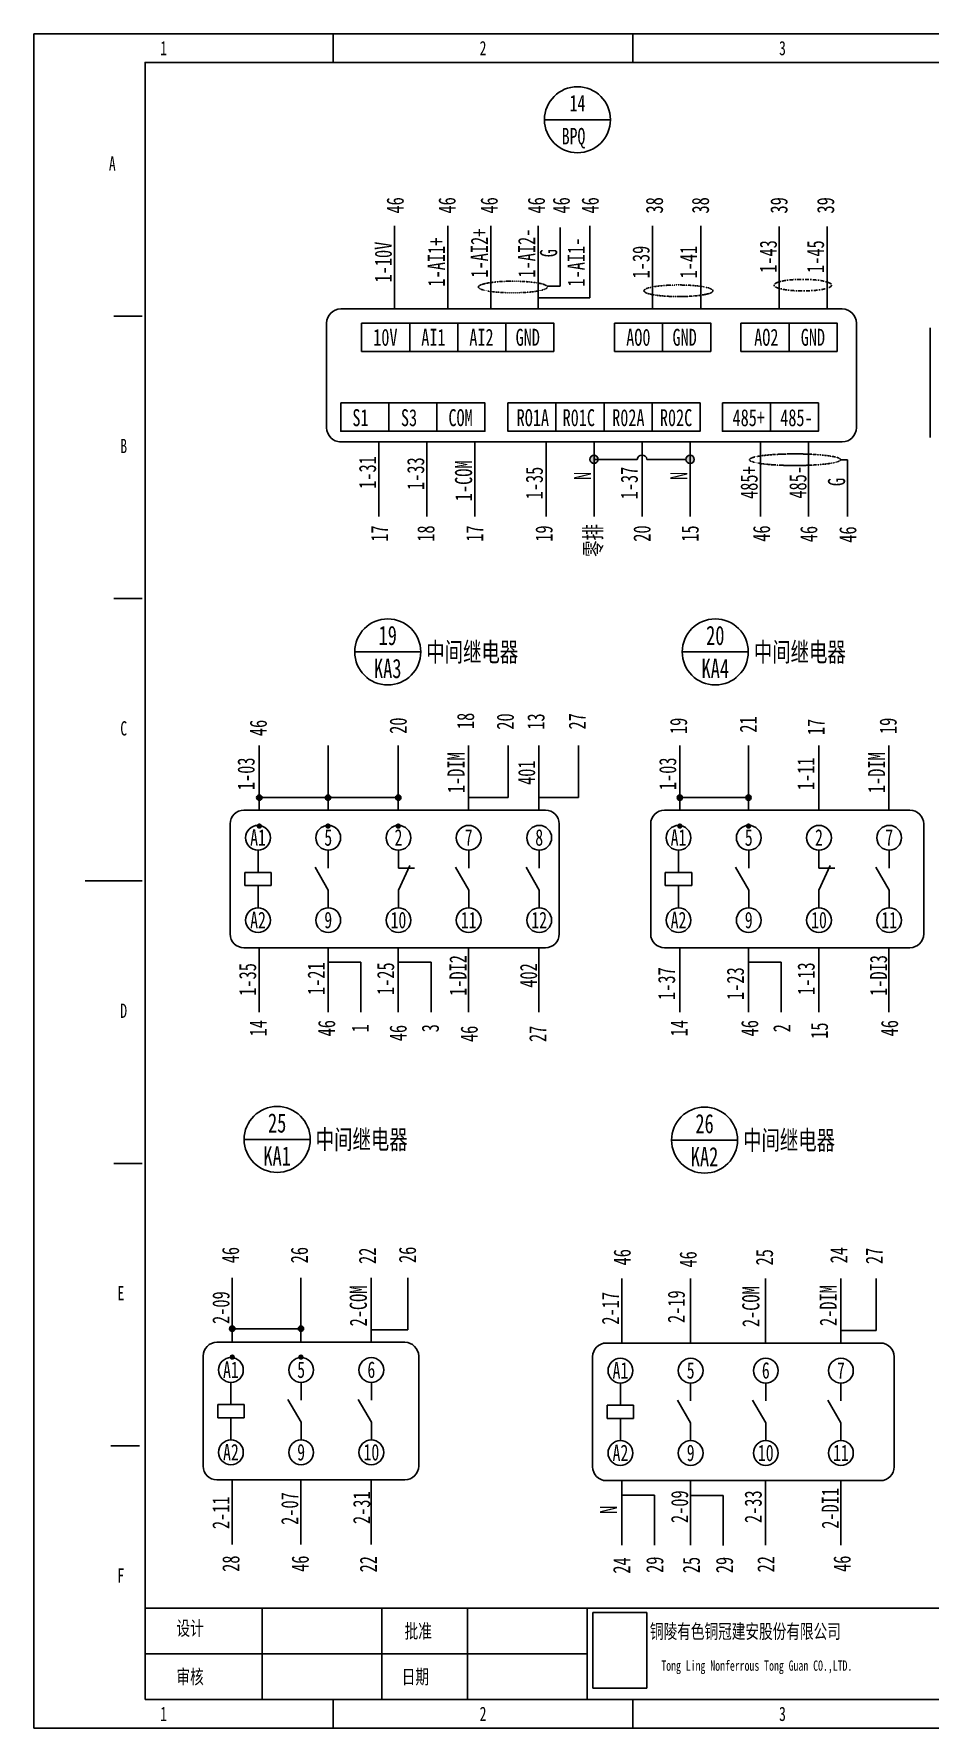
# Model space of a CAD drawing. Header units: millimetres. Extents: x 401220 to 2750366, y -101310 to 943175.
# Drawn here: x 1178257 to 1201419, y 390497 to 434274 of the extents above; entities that cross this region are included whole.
import ezdxf
from ezdxf.enums import TextEntityAlignment as Align

# ---------------------------------------------------------------- set-up
doc = ezdxf.new("R2010")
doc.units = ezdxf.units.MM
doc.linetypes.add('DASHDOT', pattern=[1, 0.5, -0.25, 0, -0.25])
doc.styles.add('IDQSTYLE', font='NSimSun.ttf', dxfattribs={"width": 0.7})
picture_1 = doc.add_image_def('image1.png', size_in_pixel=(137, 191))

msp = doc.modelspace()

# ---------------------------------------------------------------- hatches: boundary and pattern name
h = msp.add_hatch(color=256)
h.dxf.hatch_style = 1
h.paths.add_polyline_path([(1192733.4, 423387.6, 0.4142136), (1192625.4, 423279.6, 0.4142136), (1192733.4, 423171.6)])
h.paths.add_polyline_path([(1192841.4, 423279.6), (1192733.4, 423279.6), (1192733.4, 423171.6, 0.4142136)])
h.paths.add_polyline_path([(1192733.4, 423387.6), (1192733.4, 423279.6), (1192841.4, 423279.6, 0.4142136)])
h.paths.add_polyline_path([(1195215.9, 423387.6, 0.4142136), (1195107.9, 423279.6, 0.4142136), (1195215.9, 423171.6)])
h.paths.add_polyline_path([(1195215.9, 423387.6), (1195215.9, 423171.6, 0.4142136), (1195323.9, 423279.6, 0.4142136)])
h = msp.add_hatch(color=256)
h.dxf.hatch_style = 1
h.paths.add_polyline_path([(1184083.4, 414609.1, 0.4142136), (1184014, 414539.8), (1184083.4, 414539.8)])
h.paths.add_polyline_path([(1184083.4, 414539.8), (1184014, 414539.8, 0.4142136), (1184083.4, 414470.4)])
h.paths.add_polyline_path([(1184152.8, 414539.8, 0.4142136), (1184083.4, 414609.1), (1184083.4, 414470.4, 0.4142136)])
h = msp.add_hatch(color=256)
h.dxf.hatch_style = 1
h.paths.add_polyline_path([(1185858.7, 414609.1, 0.4142136), (1185789.3, 414539.8), (1185858.7, 414539.8)])
h.paths.add_polyline_path([(1185858.7, 414539.8), (1185789.3, 414539.8, 0.4142136), (1185858.7, 414470.4)])
h.paths.add_polyline_path([(1185928.1, 414539.8, 0.4142136), (1185858.7, 414609.1), (1185858.7, 414470.4, 0.4142136)])
h = msp.add_hatch(color=256)
h.dxf.hatch_style = 1
h.paths.add_polyline_path([(1187673.5, 414609.1, 0.4142136), (1187604.1, 414539.8), (1187673.5, 414539.8)])
h.paths.add_polyline_path([(1187673.5, 414539.8), (1187604.1, 414539.8, 0.4142136), (1187673.5, 414470.4)])
h.paths.add_polyline_path([(1187742.8, 414539.8, 0.4142136), (1187673.5, 414609.1), (1187673.5, 414470.4, 0.4142136)])
h = msp.add_hatch(color=256)
h.dxf.hatch_style = 1
h.paths.add_polyline_path([(1194950.7, 414609.1, 0.4142136), (1194881.3, 414539.8), (1194950.7, 414539.8)])
h.paths.add_polyline_path([(1194950.7, 414539.8), (1194881.3, 414539.8, 0.4142136), (1194950.7, 414470.4)])
h.paths.add_polyline_path([(1195020, 414539.8, 0.4142136), (1194950.7, 414609.1), (1194950.7, 414470.4, 0.4142136)])
h = msp.add_hatch(color=256)
h.dxf.hatch_style = 1
h.paths.add_polyline_path([(1196726, 414609.1, 0.4142136), (1196656.6, 414539.8), (1196726, 414539.8)])
h.paths.add_polyline_path([(1196726, 414539.8), (1196656.6, 414539.8, 0.4142136), (1196726, 414470.4)])
h.paths.add_polyline_path([(1196795.4, 414539.8, 0.4142136), (1196726, 414609.1), (1196726, 414470.4, 0.4142136)])
h = msp.add_hatch(color=256)
h.dxf.hatch_style = 1
h.paths.add_polyline_path([(1184083.4, 413874.1, 0.4142136), (1184014, 413804.7), (1184083.4, 413804.7)])
h.paths.add_polyline_path([(1184083.4, 413804.7), (1184014, 413804.7, 0.4142136), (1184083.4, 413735.3)])
h.paths.add_polyline_path([(1184152.8, 413804.7, 0.4142136), (1184083.4, 413874.1), (1184083.4, 413735.3, 0.4142136)])
h = msp.add_hatch(color=256)
h.dxf.hatch_style = 1
h.paths.add_polyline_path([(1185858.7, 413874.1, 0.4142136), (1185789.3, 413804.7), (1185858.7, 413804.7)])
h.paths.add_polyline_path([(1185858.7, 413804.7), (1185789.3, 413804.7, 0.4142136), (1185858.7, 413735.3)])
h.paths.add_polyline_path([(1185928.1, 413804.7, 0.4142136), (1185858.7, 413874.1), (1185858.7, 413735.3, 0.4142136)])
h = msp.add_hatch(color=256)
h.dxf.hatch_style = 1
h.paths.add_polyline_path([(1187673.5, 413874.1, 0.4142136), (1187604.1, 413804.7), (1187673.5, 413804.7)])
h.paths.add_polyline_path([(1187673.5, 413804.7), (1187604.1, 413804.7, 0.4142136), (1187673.5, 413735.3)])
h.paths.add_polyline_path([(1187742.8, 413804.7, 0.4142136), (1187673.5, 413874.1), (1187673.5, 413735.3, 0.4142136)])
h = msp.add_hatch(color=256)
h.dxf.hatch_style = 1
h.paths.add_polyline_path([(1194950.7, 413874.1, 0.4142136), (1194881.3, 413804.7), (1194950.7, 413804.7)])
h.paths.add_polyline_path([(1194950.7, 413804.7), (1194881.3, 413804.7, 0.4142136), (1194950.7, 413735.3)])
h.paths.add_polyline_path([(1195020, 413804.7, 0.4142136), (1194950.7, 413874.1), (1194950.7, 413735.3, 0.4142136)])
h = msp.add_hatch(color=256)
h.dxf.hatch_style = 1
h.paths.add_polyline_path([(1196726, 413874.1, 0.4142136), (1196656.6, 413804.7), (1196726, 413804.7)])
h.paths.add_polyline_path([(1196726, 413804.7), (1196656.6, 413804.7, 0.4142136), (1196726, 413735.3)])
h.paths.add_polyline_path([(1196795.4, 413804.7, 0.4142136), (1196726, 413874.1), (1196726, 413735.3, 0.4142136)])
h = msp.add_hatch(color=256)
h.dxf.hatch_style = 1
h.paths.add_polyline_path([(1183382.9, 400887.6, 0.4142136), (1183313.5, 400818.2), (1183382.9, 400818.2)])
h.paths.add_polyline_path([(1183382.9, 400818.2), (1183313.5, 400818.2, 0.4142136), (1183382.9, 400748.9)])
h.paths.add_polyline_path([(1183452.3, 400818.2, 0.4142136), (1183382.9, 400887.6), (1183382.9, 400748.9, 0.4142136)])
h = msp.add_hatch(color=256)
h.dxf.hatch_style = 1
h.paths.add_polyline_path([(1185158.2, 400887.6, 0.4142136), (1185088.9, 400818.2), (1185158.2, 400818.2)])
h.paths.add_polyline_path([(1185158.2, 400818.2), (1185088.9, 400818.2, 0.4142136), (1185158.2, 400748.9)])
h.paths.add_polyline_path([(1185227.6, 400818.2, 0.4142136), (1185158.2, 400887.6), (1185158.2, 400748.9, 0.4142136)])
h = msp.add_hatch(color=256)
h.dxf.hatch_style = 1
h.paths.add_polyline_path([(1183382.9, 400152.6, 0.4142136), (1183313.5, 400083.2), (1183382.9, 400083.2)])
h.paths.add_polyline_path([(1183382.9, 400083.2), (1183313.5, 400083.2, 0.4142136), (1183382.9, 400013.8)])
h.paths.add_polyline_path([(1183452.3, 400083.2, 0.4142136), (1183382.9, 400152.6), (1183382.9, 400013.8, 0.4142136)])
h = msp.add_hatch(color=256)
h.dxf.hatch_style = 1
h.paths.add_polyline_path([(1185158.2, 400152.6, 0.4142136), (1185088.9, 400083.2), (1185158.2, 400083.2)])
h.paths.add_polyline_path([(1185158.2, 400083.2), (1185088.9, 400083.2, 0.4142136), (1185158.2, 400013.8)])
h.paths.add_polyline_path([(1185227.6, 400083.2, 0.4142136), (1185158.2, 400152.6), (1185158.2, 400013.8, 0.4142136)])

# ---------------------------------------------------------------- linework, layer by layer
at = {"ltscale": 4}
for p, q in [((1185995.3, 433536.7), (1185995.3, 434273.7)), ((1193733.6, 433536.7), (1193733.6, 434273.7)), ((1180320.5, 426977.6), (1181057.5, 426977.6)), ((1180320.5, 419681.5), (1181057.5, 419681.5)), ((1179583.6, 412385.4), (1181057.5, 412385.4)), ((1180320.5, 405089.2), (1181057.5, 405089.2)), ((1180246.8, 397793.1), (1180983.8, 397793.1)), ((1181131.2, 393592.4), (1241711, 393592.4)), ((1184152.8, 393592.4), (1184152.8, 391234)), ((1187248.1, 393592.4), (1187248.1, 391234)), ((1189459.1, 393592.4), (1189459.1, 391234)), ((1192554.4, 393592.4), (1192554.4, 391234)), ((1181131.2, 392413.2), (1192554.4, 392413.2)), ((1185995.3, 390497), (1185995.3, 391234)), ((1193733.6, 390497), (1193733.6, 391234))]:
    msp.add_line(p, q, dxfattribs=at)
for p, q in [((1191453, 432056.8), (1193157.9, 432056.8)), ((1187579.9, 427379.6), (1187579.9, 429311.1)), ((1187579.9, 427165.7), (1187579.9, 429097.1)), ((1188952.2, 427379.6), (1188952.2, 429311.1)), ((1188952.2, 427165.7), (1188952.2, 429097.1)), ((1190063.7, 427379.6), (1190063.7, 429311.1)), ((1190063.7, 427165.7), (1190063.7, 429097.1)), ((1191286.3, 427379.6), (1191286.3, 429311.1)), ((1191286.3, 427165.7), (1191286.3, 429097.1)), ((1191855.5, 427751.7), (1191855.5, 429274.8)), ((1192626.8, 427457.4), (1192626.8, 429311.1)), ((1194248.4, 427379.6), (1194248.4, 429311.1)), ((1194248.4, 427165.7), (1194248.4, 429097.1)), ((1195489.6, 427379.6), (1195489.6, 429311.1)), ((1195489.6, 427165.7), (1195489.6, 429097.1)), ((1197513.9, 427365.6), (1197513.9, 429297)), ((1197513.9, 427165.7), (1197513.9, 429097.1)), ((1198755.2, 427365.6), (1198755.2, 429297)), ((1198755.2, 427165.7), (1198755.2, 429097.1)), ((1191521.4, 427751.7), (1191855.5, 427751.7)), ((1191286.3, 427457.4), (1192495.9, 427457.4)), ((1192495.9, 427457.4), (1192626.8, 427457.4)), ((1186188, 427165.7), (1199148.2, 427165.7)), ((1186727.9, 426800.1), (1186727.9, 426068.9)), ((1187599.3, 426800.1), (1186868.1, 426800.1)), ((1187969.2, 426800.1), (1187969.2, 426068.9)), ((1187969.2, 426800.1), (1187969.2, 426068.9)), ((1187969.2, 426068.9), (1187969.2, 426800.1)), ((1188840.6, 426800.1), (1188109.4, 426800.1)), ((1189210.4, 426800.1), (1189210.4, 426068.9)), ((1189210.4, 426800.1), (1189210.4, 426068.9)), ((1189210.4, 426068.9), (1189210.4, 426800.1)), ((1190081.8, 426800.1), (1189350.6, 426800.1)), ((1191182.9, 426800.1), (1190451.7, 426800.1)), ((1190451.7, 426800.1), (1190451.7, 426068.9)), ((1190451.7, 426068.9), (1190451.7, 426800.1)), ((1193265.4, 426800.1), (1193265.4, 426068.9)), ((1194136.8, 426800.1), (1193405.6, 426800.1)), ((1195237.8, 426800.1), (1194506.6, 426800.1)), ((1194506.6, 426800.1), (1194506.6, 426068.9)), ((1194506.6, 426068.9), (1194506.6, 426800.1)), ((1201419.1, 426681.1), (1201419.1, 423846.4)), ((1186868.1, 426068.9), (1187599.3, 426068.9)), ((1188109.4, 426068.9), (1188840.6, 426068.9)), ((1189350.6, 426068.9), (1190081.8, 426068.9)), ((1190451.7, 426068.9), (1191182.9, 426068.9)), ((1190591.9, 426068.9), (1191323.1, 426068.9)), ((1193405.6, 426068.9), (1194136.8, 426068.9)), ((1194506.6, 426068.9), (1195237.8, 426068.9)), ((1194646.8, 426068.9), (1195378, 426068.9)), ((1196671.1, 426068.9), (1197402.3, 426068.9)), ((1197912.4, 426068.9), (1198643.6, 426068.9)), ((1187430.2, 424739.5), (1187430.2, 424008.3)), ((1187430.2, 424008.3), (1187430.2, 424739.5)), ((1186329.2, 424008.3), (1187060.4, 424008.3)), ((1187430.2, 424008.3), (1188161.4, 424008.3)), ((1187570.4, 424008.3), (1188301.6, 424008.3)), ((1190649.3, 424008.3), (1191380.6, 424008.3)), ((1191890.6, 424008.3), (1192621.8, 424008.3)), ((1187172, 421800.7), (1187172, 423732.1)), ((1188413.2, 421800.7), (1188413.2, 423732.1)), ((1189654.5, 421800.7), (1189654.5, 423732.1)), ((1191492.1, 421800.7), (1191492.1, 423732.1)), ((1192733.4, 421800.7), (1192733.4, 423732.1)), ((1193974.6, 421800.7), (1193974.6, 423732.1)), ((1195215.9, 421800.7), (1195215.9, 423732.1)), ((1197032.2, 421800.7), (1197032.2, 423732.1)), ((1198269, 423732.1), (1199148.2, 423732.1)), ((1198273.4, 421800.7), (1198273.4, 423732.1)), ((1192733.4, 423279.6), (1193848.4, 423279.6)), ((1194099.7, 423279.6), (1195107.9, 423279.6)), ((1199105.3, 423269.4), (1199281.1, 423269.4)), ((1199281.1, 423269.4), (1199281.1, 421800.7)), ((1186548, 418303.7), (1188254.8, 418303.7)), ((1195013.9, 418303.7), (1196720.7, 418303.7)), ((1184083.4, 414216.5), (1184083.4, 415882.9)), ((1184083.4, 414216.5), (1184083.4, 415882.9)), ((1185858.7, 414216.5), (1185858.7, 415882.9)), ((1185858.7, 414216.5), (1185858.7, 415882.9)), ((1187673.5, 414216.5), (1187673.5, 415882.9)), ((1187673.5, 414216.5), (1187673.5, 415882.9)), ((1189488.2, 414216.5), (1189488.2, 415882.9)), ((1189488.2, 414216.5), (1189488.2, 415882.9)), ((1190512.6, 414804.1), (1190512.6, 415882.9)), ((1190512.6, 414539.8), (1190512.6, 415882.9)), ((1190512.6, 414804.1), (1190512.6, 415882.9)), ((1190512.6, 414539.8), (1190512.6, 415882.9)), ((1191310.7, 414216.6), (1191310.7, 415883)), ((1191310.7, 414216.6), (1191310.7, 415883)), ((1192335.1, 414539.8), (1192335.1, 415882.9)), ((1192335.1, 414539.8), (1192335.1, 415882.9)), ((1194950.7, 414216.5), (1194950.7, 415882.9)), ((1194950.7, 414216.5), (1194950.7, 415882.9)), ((1196726, 414216.5), (1196726, 415882.9)), ((1196726, 414216.5), (1196726, 415882.9)), ((1198540.7, 414216.5), (1198540.7, 415882.9)), ((1198540.7, 414216.5), (1198540.7, 415882.9)), ((1200355.5, 414216.5), (1200355.5, 415882.9)), ((1200355.5, 414216.5), (1200355.5, 415882.9)), ((1187095.4, 414216.5), (1183685.8, 414216.5)), ((1187095.4, 414216.5), (1183685.8, 414216.5)), ((1184083.4, 414539.8), (1187673.5, 414539.8)), ((1184083.4, 414539.8), (1187673.5, 414539.8)), ((1191477.4, 414216.5), (1187095.4, 414216.5)), ((1191477.4, 414216.5), (1187095.4, 414216.5)), ((1190512.6, 414539.8), (1189488.2, 414539.8)), ((1192335.1, 414539.8), (1191310.7, 414539.8)), ((1197618.1, 414216.5), (1194553.1, 414216.5)), ((1197618.1, 414216.5), (1194553.1, 414216.5)), ((1200896.7, 414216.5), (1194591.7, 414216.5)), ((1200896.7, 414216.5), (1194591.7, 414216.5)), ((1194950.7, 414539.8), (1195864.8, 414539.8)), ((1194950.7, 414539.8), (1195864.8, 414539.8)), ((1196726, 414539.8), (1194950.7, 414539.8)), ((1183330.2, 413860.9), (1183330.2, 411016.3)), ((1183330.2, 413860.9), (1183330.2, 411016.3)), ((1191833, 411016.3), (1191833, 413860.9)), ((1191833, 411016.3), (1191833, 413860.9)), ((1194197.5, 413860.9), (1194197.5, 411016.3)), ((1194197.5, 413860.9), (1194197.5, 411016.3)), ((1201252.3, 411016.3), (1201252.3, 413860.9)), ((1201252.3, 411016.3), (1201252.3, 413860.9)), ((1184049.9, 413182), (1184049.9, 413005.1)), ((1184049.9, 413182), (1184049.9, 413005.1)), ((1184049.9, 413005.1), (1184049.9, 412606.8)), ((1184049.9, 413005.1), (1184049.9, 412606.8)), ((1185864.6, 413182), (1185864.6, 413005.1)), ((1185864.6, 413182), (1185864.6, 413005.1)), ((1185864.6, 413005.1), (1185864.6, 412720.6)), ((1185864.6, 413005.1), (1185864.6, 412720.6)), ((1187679.4, 413182), (1187679.4, 413005.1)), ((1187679.4, 413182), (1187679.4, 413005.1)), ((1187679.4, 413005.1), (1187679.4, 412720.6)), ((1187679.4, 413005.1), (1187679.4, 412720.6)), ((1189494.1, 413182), (1189494.1, 413005.1)), ((1189494.1, 413182), (1189494.1, 413005.1)), ((1189494.1, 413005.1), (1189494.1, 412720.6)), ((1189494.1, 413005.1), (1189494.1, 412720.6)), ((1191316.6, 413182.1), (1191316.6, 413005.2)), ((1191316.6, 413182.1), (1191316.6, 413005.2)), ((1191316.6, 413005.2), (1191316.6, 412720.7)), ((1191316.6, 413005.2), (1191316.6, 412720.7)), ((1194917.2, 413182), (1194917.2, 413005.1)), ((1194917.2, 413182), (1194917.2, 413005.1)), ((1194917.2, 413005.1), (1194917.2, 412606.8)), ((1194917.2, 413005.1), (1194917.2, 412606.8)), ((1196731.9, 413182), (1196731.9, 413005.1)), ((1196731.9, 413182), (1196731.9, 413005.1)), ((1196731.9, 413005.1), (1196731.9, 412720.6)), ((1196731.9, 413005.1), (1196731.9, 412720.6)), ((1198546.6, 413182), (1198546.6, 413005.1)), ((1198546.6, 413182), (1198546.6, 413005.1)), ((1198546.6, 413005.1), (1198546.6, 412720.6)), ((1198546.6, 413005.1), (1198546.6, 412720.6)), ((1200361.3, 413182), (1200361.3, 413005.1)), ((1200361.3, 413182), (1200361.3, 413005.1)), ((1200361.3, 413005.1), (1200361.3, 412720.6)), ((1200361.3, 413005.1), (1200361.3, 412720.6)), ((1183708.5, 412606.8), (1183708.5, 412265.5)), ((1184391.3, 412606.8), (1183708.5, 412606.8)), ((1183708.5, 412606.8), (1183708.5, 412265.5)), ((1184391.3, 412606.8), (1183708.5, 412606.8)), ((1184391.3, 412265.5), (1184391.3, 412606.8)), ((1184391.3, 412265.5), (1184391.3, 412606.8)), ((1185864.6, 412151.7), (1185523.3, 412742.9)), ((1185864.6, 412151.7), (1185523.3, 412742.9)), ((1187679.4, 412151.7), (1187972.1, 412785.2)), ((1187679.4, 412151.7), (1187972.1, 412785.2)), ((1187679.4, 412720.6), (1188091.7, 412720.6)), ((1189494.1, 412151.7), (1189152.7, 412742.9)), ((1189494.1, 412151.7), (1189152.7, 412742.9)), ((1191316.6, 412151.8), (1190975.2, 412743)), ((1191316.6, 412151.8), (1190975.2, 412743)), ((1194575.8, 412606.8), (1194575.8, 412265.5)), ((1195258.5, 412606.8), (1194575.8, 412606.8)), ((1194575.8, 412606.8), (1194575.8, 412265.5)), ((1195258.5, 412606.8), (1194575.8, 412606.8)), ((1195258.5, 412265.5), (1195258.5, 412606.8)), ((1195258.5, 412265.5), (1195258.5, 412606.8)), ((1196731.9, 412151.7), (1196390.5, 412742.9)), ((1196731.9, 412151.7), (1196390.5, 412742.9)), ((1198546.6, 412151.7), (1198839.3, 412785.2)), ((1198546.6, 412151.7), (1198839.3, 412785.2)), ((1198546.6, 412720.6), (1198958.9, 412720.6)), ((1200361.3, 412151.7), (1200020, 412742.9)), ((1200361.3, 412151.7), (1200020, 412742.9)), ((1183708.5, 412265.5), (1184391.3, 412265.5)), ((1183708.5, 412265.5), (1184391.3, 412265.5)), ((1184049.9, 412265.5), (1184049.9, 411867.2)), ((1184049.9, 412265.5), (1184049.9, 411867.2)), ((1185864.6, 411867.2), (1185864.6, 412151.7)), ((1185864.6, 411867.2), (1185864.6, 412151.7)), ((1187679.4, 411867.2), (1187679.4, 412151.7)), ((1187679.4, 411867.2), (1187679.4, 412151.7)), ((1189494.1, 411867.2), (1189494.1, 412151.7)), ((1189494.1, 411867.2), (1189494.1, 412151.7)), ((1191316.6, 411867.3), (1191316.6, 412151.8)), ((1191316.6, 411867.3), (1191316.6, 412151.8)), ((1194575.8, 412265.5), (1195258.5, 412265.5)), ((1194575.8, 412265.5), (1195258.5, 412265.5)), ((1194917.2, 412265.5), (1194917.2, 411867.2)), ((1194917.2, 412265.5), (1194917.2, 411867.2)), ((1196731.9, 411867.2), (1196731.9, 412151.7)), ((1196731.9, 411867.2), (1196731.9, 412151.7)), ((1198546.6, 411867.2), (1198546.6, 412151.7)), ((1198546.6, 411867.2), (1198546.6, 412151.7)), ((1200361.3, 411867.2), (1200361.3, 412151.7)), ((1200361.3, 411867.2), (1200361.3, 412151.7)), ((1184049.9, 411867.2), (1184049.9, 411693.2)), ((1184049.9, 411867.2), (1184049.9, 411693.2)), ((1185864.6, 411867.2), (1185864.6, 411693.2)), ((1185864.6, 411867.2), (1185864.6, 411693.2)), ((1187679.4, 411867.2), (1187679.4, 411693.2)), ((1187679.4, 411867.2), (1187679.4, 411693.2)), ((1189494.1, 411867.2), (1189494.1, 411693.2)), ((1189494.1, 411867.2), (1189494.1, 411693.2)), ((1191316.6, 411867.3), (1191316.6, 411693.2)), ((1191316.6, 411867.3), (1191316.6, 411693.2)), ((1194917.2, 411867.2), (1194917.2, 411693.2)), ((1194917.2, 411867.2), (1194917.2, 411693.2)), ((1196731.9, 411867.2), (1196731.9, 411693.2)), ((1196731.9, 411867.2), (1196731.9, 411693.2)), ((1198546.6, 411867.2), (1198546.6, 411693.2)), ((1198546.6, 411867.2), (1198546.6, 411693.2)), ((1200361.3, 411867.2), (1200361.3, 411693.2)), ((1200361.3, 411867.2), (1200361.3, 411693.2)), ((1183685.8, 410660.7), (1187371.9, 410660.7)), ((1183685.8, 410660.7), (1187371.9, 410660.7)), ((1184083.4, 408994.3), (1184083.4, 410660.7)), ((1184083.4, 408994.3), (1184083.4, 410660.7)), ((1185858.7, 408994.3), (1185858.7, 410660.7)), ((1185858.7, 408994.3), (1185858.7, 410660.7)), ((1187371.9, 410660.7), (1191477.4, 410660.7)), ((1187371.9, 410660.7), (1191477.4, 410660.7)), ((1187673.5, 408994.3), (1187673.5, 410660.7)), ((1187673.5, 408994.3), (1187673.5, 410660.7)), ((1189488.2, 408994.3), (1189488.2, 410660.7)), ((1189488.2, 408994.3), (1189488.2, 410660.7)), ((1191310.7, 408994.4), (1191310.7, 410660.8)), ((1191310.7, 408994.4), (1191310.7, 410660.8)), ((1194553.1, 410660.7), (1197618.1, 410660.7)), ((1194553.1, 410660.7), (1197618.1, 410660.7)), ((1194591.7, 410660.7), (1200896.7, 410660.7)), ((1194591.7, 410660.7), (1200896.7, 410660.7)), ((1194950.7, 408994.3), (1194950.7, 410660.7)), ((1194950.7, 408994.3), (1194950.7, 410660.7)), ((1196726, 408994.3), (1196726, 410660.7)), ((1196726, 408994.3), (1196726, 410660.7)), ((1198540.7, 408994.3), (1198540.7, 410660.7)), ((1198540.7, 408994.3), (1198540.7, 410660.7)), ((1200355.5, 408994.3), (1200355.5, 410660.7)), ((1200355.5, 408994.3), (1200355.5, 410660.7)), ((1186705.8, 410284.3), (1185858.7, 410284.3)), ((1186705.8, 410284.3), (1185858.7, 410284.3)), ((1186705.8, 410284.3), (1186705.8, 408994.3)), ((1186705.8, 410284.3), (1186705.8, 408994.3)), ((1188520.5, 410284.3), (1187673.5, 410284.3)), ((1188520.5, 410284.3), (1187673.5, 410284.3)), ((1188520.5, 410284.3), (1188520.5, 408994.3)), ((1188520.5, 410284.3), (1188520.5, 408994.3)), ((1197573, 410284.3), (1196726, 410284.3)), ((1197573, 410284.3), (1196726, 410284.3)), ((1197573, 410284.3), (1197573, 408994.3)), ((1197573, 410284.3), (1197573, 408994.3)), ((1183690.9, 405707.5), (1185397.7, 405707.5)), ((1194736.3, 405689.6), (1196443.1, 405689.6)), ((1183382.9, 400465.6), (1183382.9, 402132)), ((1183382.9, 400465.6), (1183382.9, 402132)), ((1185158.2, 400465.6), (1185158.2, 402132)), ((1185158.2, 400465.6), (1185158.2, 402132)), ((1186973, 400465.6), (1186973, 402132)), ((1186973, 400465.6), (1186973, 402132)), ((1187924.4, 401053.2), (1187924.4, 402132)), ((1187924.4, 400788.8), (1187924.4, 402132)), ((1187924.4, 401053.2), (1187924.4, 402132)), ((1187924.4, 400788.8), (1187924.4, 402132)), ((1193449.4, 400447.8), (1193449.4, 402114.2)), ((1193449.4, 400447.8), (1193449.4, 402114.2)), ((1195224.8, 400447.8), (1195224.8, 402114.2)), ((1195224.8, 400447.8), (1195224.8, 402114.2)), ((1197166.5, 400447.8), (1197166.5, 402114.2)), ((1197166.5, 400447.8), (1197166.5, 402114.2)), ((1199108.2, 400447.8), (1199108.2, 402114.2)), ((1199108.2, 400447.8), (1199108.2, 402114.2)), ((1200022.3, 400771), (1200022.3, 402114.2)), ((1200022.3, 400771), (1200022.3, 402114.2)), ((1185158.2, 400818.2), (1183382.9, 400818.2)), ((1186973, 400788.8), (1187924.4, 400788.8)), ((1186973, 400788.8), (1187924.4, 400788.8)), ((1199108.2, 400771), (1200022.3, 400771)), ((1199108.2, 400771), (1200022.3, 400771)), ((1186050.3, 400465.6), (1182985.3, 400465.6)), ((1186050.3, 400465.6), (1182985.3, 400465.6)), ((1187845.9, 400465.6), (1183049.8, 400465.6)), ((1187845.9, 400465.6), (1183049.8, 400465.6)), ((1186671.4, 400465.6), (1183606.4, 400465.6)), ((1186671.4, 400465.6), (1183606.4, 400465.6)), ((1197089.6, 400447.8), (1193051.9, 400447.8)), ((1197089.6, 400447.8), (1193051.9, 400447.8)), ((1200135.6, 400447.8), (1197089.6, 400447.8)), ((1200135.6, 400447.8), (1197089.6, 400447.8)), ((1182629.8, 400110), (1182629.8, 397265.3)), ((1182629.8, 400110), (1182629.8, 397265.3)), ((1188201.5, 397265.3), (1188201.5, 400110)), ((1188201.5, 397265.3), (1188201.5, 400110)), ((1192696.3, 400092.2), (1192696.3, 397247.5)), ((1192696.3, 400092.2), (1192696.3, 397247.5)), ((1200491.2, 397247.5), (1200491.2, 400092.2)), ((1200491.2, 397247.5), (1200491.2, 400092.2)), ((1183349.4, 399431.1), (1183349.4, 399254.1)), ((1183349.4, 399431.1), (1183349.4, 399254.1)), ((1183349.4, 399254.1), (1183349.4, 398855.9)), ((1183349.4, 399254.1), (1183349.4, 398855.9)), ((1185164.1, 399431.1), (1185164.1, 399254.1)), ((1185164.1, 399431.1), (1185164.1, 399254.1)), ((1185164.1, 399254.1), (1185164.1, 398969.7)), ((1185164.1, 399254.1), (1185164.1, 398969.7)), ((1186978.9, 399431.1), (1186978.9, 399254.1)), ((1186978.9, 399431.1), (1186978.9, 399254.1)), ((1186978.9, 399254.1), (1186978.9, 398969.7)), ((1186978.9, 399254.1), (1186978.9, 398969.7)), ((1193415.9, 399413.3), (1193415.9, 399236.3)), ((1193415.9, 399413.3), (1193415.9, 399236.3)), ((1195230.7, 399413.3), (1195230.7, 399236.3)), ((1195230.7, 399413.3), (1195230.7, 399236.3)), ((1197172.4, 399413.3), (1197172.4, 399236.3)), ((1197172.4, 399413.3), (1197172.4, 399236.3)), ((1199114.1, 399413.3), (1199114.1, 399236.3)), ((1199114.1, 399413.3), (1199114.1, 399236.3)), ((1183008, 398855.9), (1183008, 398514.5)), ((1183690.8, 398855.9), (1183008, 398855.9)), ((1183008, 398855.9), (1183008, 398514.5)), ((1183690.8, 398855.9), (1183008, 398855.9)), ((1183690.8, 398514.5), (1183690.8, 398855.9)), ((1183690.8, 398514.5), (1183690.8, 398855.9)), ((1185164.1, 398400.7), (1184822.8, 398992)), ((1185164.1, 398400.7), (1184822.8, 398992)), ((1186978.9, 398400.7), (1186637.5, 398992)), ((1186978.9, 398400.7), (1186637.5, 398992)), ((1193074.6, 398838.1), (1193074.6, 398496.7)), ((1193757.3, 398838.1), (1193074.6, 398838.1)), ((1193074.6, 398838.1), (1193074.6, 398496.7)), ((1193757.3, 398838.1), (1193074.6, 398838.1)), ((1193415.9, 399236.3), (1193415.9, 398838.1)), ((1193415.9, 399236.3), (1193415.9, 398838.1)), ((1193757.3, 398496.7), (1193757.3, 398838.1)), ((1193757.3, 398496.7), (1193757.3, 398838.1)), ((1195230.7, 398382.9), (1194889.3, 398974.2)), ((1195230.7, 398382.9), (1194889.3, 398974.2)), ((1195230.7, 399236.3), (1195230.7, 398951.9)), ((1195230.7, 399236.3), (1195230.7, 398951.9)), ((1197172.4, 398382.9), (1196831, 398974.2)), ((1197172.4, 398382.9), (1196831, 398974.2)), ((1197172.4, 399236.3), (1197172.4, 398951.9)), ((1197172.4, 399236.3), (1197172.4, 398951.9)), ((1199114.1, 398382.9), (1198772.7, 398974.2)), ((1199114.1, 398382.9), (1198772.7, 398974.2)), ((1199114.1, 399236.3), (1199114.1, 398951.9)), ((1199114.1, 399236.3), (1199114.1, 398951.9)), ((1183008, 398514.5), (1183690.8, 398514.5)), ((1183008, 398514.5), (1183690.8, 398514.5)), ((1183349.4, 398514.5), (1183349.4, 398116.3)), ((1183349.4, 398514.5), (1183349.4, 398116.3)), ((1185164.1, 398116.3), (1185164.1, 398400.7)), ((1185164.1, 398116.3), (1185164.1, 398400.7)), ((1186978.9, 398116.3), (1186978.9, 398400.7)), ((1186978.9, 398116.3), (1186978.9, 398400.7)), ((1193074.6, 398496.7), (1193757.3, 398496.7)), ((1193074.6, 398496.7), (1193757.3, 398496.7)), ((1193415.9, 398496.7), (1193415.9, 398098.5)), ((1193415.9, 398496.7), (1193415.9, 398098.5)), ((1195230.7, 398098.5), (1195230.7, 398382.9)), ((1195230.7, 398098.5), (1195230.7, 398382.9)), ((1195230.7, 398098.5), (1195230.7, 398382.9)), ((1195230.7, 398098.5), (1195230.7, 398382.9)), ((1197172.4, 398098.5), (1197172.4, 398382.9)), ((1197172.4, 398098.5), (1197172.4, 398382.9)), ((1199114.1, 398098.5), (1199114.1, 398382.9)), ((1199114.1, 398098.5), (1199114.1, 398382.9)), ((1183349.4, 398116.3), (1183349.4, 397942.2)), ((1183349.4, 398116.3), (1183349.4, 397942.2)), ((1185164.1, 398116.3), (1185164.1, 397942.2)), ((1185164.1, 398116.3), (1185164.1, 397942.2)), ((1186978.9, 398116.3), (1186978.9, 397942.2)), ((1186978.9, 398116.3), (1186978.9, 397942.2)), ((1193415.9, 398098.5), (1193415.9, 397924.4)), ((1193415.9, 398098.5), (1193415.9, 397924.4)), ((1195230.7, 398098.5), (1195230.7, 397924.4)), ((1195230.7, 398098.5), (1195230.7, 397924.4)), ((1197172.4, 398098.5), (1197172.4, 397924.4)), ((1197172.4, 398098.5), (1197172.4, 397924.4)), ((1199114.1, 398098.5), (1199114.1, 397924.4)), ((1199114.1, 398098.5), (1199114.1, 397924.4)), ((1182985.3, 396909.7), (1186050.3, 396909.7)), ((1182985.3, 396909.7), (1186050.3, 396909.7)), ((1183049.8, 396909.7), (1187845.9, 396909.7)), ((1183049.8, 396909.7), (1187845.9, 396909.7)), ((1183382.9, 395243.4), (1183382.9, 396909.7)), ((1183382.9, 395243.4), (1183382.9, 396909.7)), ((1183606.4, 396909.7), (1186671.4, 396909.7)), ((1183606.4, 396909.7), (1186671.4, 396909.7)), ((1185158.2, 395243.4), (1185158.2, 396909.7)), ((1185158.2, 395243.4), (1185158.2, 396909.7)), ((1186973, 395243.4), (1186973, 396909.7)), ((1186973, 395243.4), (1186973, 396909.7)), ((1193051.9, 396891.9), (1197089.6, 396891.9)), ((1193051.9, 396891.9), (1197089.6, 396891.9)), ((1193449.4, 395225.5), (1193449.4, 396891.9)), ((1193449.4, 395225.5), (1193449.4, 396891.9)), ((1193449.4, 395225.5), (1193449.4, 396891.9)), ((1193449.4, 395225.5), (1193449.4, 396891.9)), ((1195224.8, 395225.5), (1195224.8, 396891.9)), ((1195224.8, 395225.5), (1195224.8, 396891.9)), ((1197089.6, 396891.9), (1200135.6, 396891.9)), ((1197089.6, 396891.9), (1200135.6, 396891.9)), ((1197166.5, 395225.5), (1197166.5, 396891.9)), ((1197166.5, 395225.5), (1197166.5, 396891.9)), ((1199108.2, 395225.5), (1199108.2, 396891.9)), ((1199108.2, 395225.5), (1199108.2, 396891.9)), ((1194296.5, 396515.5), (1193449.4, 396515.5)), ((1194296.5, 396515.5), (1193449.4, 396515.5)), ((1194296.5, 396515.5), (1194296.5, 395225.5)), ((1194296.5, 396515.5), (1194296.5, 395225.5)), ((1194296.5, 396515.5), (1194296.5, 395225.5)), ((1194296.5, 396515.5), (1194296.5, 395225.5)), ((1196071.8, 396505.9), (1195224.8, 396505.9)), ((1196071.8, 396505.9), (1195224.8, 396505.9)), ((1196071.8, 396505.9), (1196071.8, 395215.9)), ((1196071.8, 396505.9), (1196071.8, 395215.9)), ((1196071.8, 396505.9), (1196071.8, 395215.9)), ((1196071.8, 396505.9), (1196071.8, 395215.9))]:
    msp.add_line(p, q)
at = {"ltscale": 10}
for p, q in [((1185822.4, 426800.1), (1185822.4, 424097.7)), ((1199513.8, 426800.1), (1199513.8, 424097.7)), ((1187607, 423732.1), (1186158, 423732.1)), ((1196381.5, 423732.1), (1187607, 423732.1)), ((1199148.2, 423732.1), (1196381.5, 423732.1))]:
    msp.add_line(p, q, dxfattribs=at)
at = {"ltscale": 4}
for points in [[(1178257, 390497), (1242890.2, 390497), (1242890.2, 434273.7), (1178257, 434273.7)], [(1181131.2, 391234), (1241711, 391234), (1241711, 433536.7), (1181131.2, 433536.7)]]:
    msp.add_lwpolyline(points, close=True, dxfattribs=at)
for points in [[(1186727.9, 426800.1), (1187969.2, 426800.1), (1187969.2, 426068.9), (1186727.9, 426068.9)], [(1187969.2, 426800.1), (1189210.4, 426800.1), (1189210.4, 426068.9), (1187969.2, 426068.9)], [(1189210.4, 426800.1), (1190451.7, 426800.1), (1190451.7, 426068.9), (1189210.4, 426068.9)], [(1190451.7, 426800.1), (1191692.9, 426800.1), (1191692.9, 426068.9), (1190451.7, 426068.9)], [(1193265.4, 426800.1), (1194506.6, 426800.1), (1194506.6, 426068.9), (1193265.4, 426068.9)], [(1194506.6, 426800.1), (1195747.9, 426800.1), (1195747.9, 426068.9), (1194506.6, 426068.9)], [(1196530.9, 426800.1), (1197772.2, 426800.1), (1197772.2, 426068.9), (1196530.9, 426068.9)], [(1197772.2, 426800.1), (1199013.4, 426800.1), (1199013.4, 426068.9), (1197772.2, 426068.9)], [(1186189, 424739.5), (1187430.2, 424739.5), (1187430.2, 424008.3), (1186189, 424008.3)], [(1187430.2, 424739.5), (1188671.5, 424739.5), (1188671.5, 424008.3), (1187430.2, 424008.3)], [(1188671.5, 424739.5), (1189912.7, 424739.5), (1189912.7, 424008.3), (1188671.5, 424008.3)], [(1190509.1, 424739.5), (1191750.4, 424739.5), (1191750.4, 424008.3), (1190509.1, 424008.3)], [(1191750.4, 424739.5), (1192991.6, 424739.5), (1192991.6, 424008.3), (1191750.4, 424008.3)], [(1192991.6, 424739.5), (1194232.9, 424739.5), (1194232.9, 424008.3), (1192991.6, 424008.3)], [(1194232.9, 424739.5), (1195474.1, 424739.5), (1195474.1, 424008.3), (1194232.9, 424008.3)], [(1196049.2, 424739.5), (1197290.4, 424739.5), (1197290.4, 424008.3), (1196049.2, 424008.3)], [(1197290.4, 424739.5), (1198531.7, 424739.5), (1198531.7, 424008.3), (1197290.4, 424008.3)]]:
    msp.add_lwpolyline(points, close=True)
for centre, radius in [((1192305.4, 432056.8), 852.5), ((1192733.4, 423279.6), 108), ((1195215.9, 423279.6), 108), ((1187401.4, 418303.7), 853.4), ((1195867.3, 418303.7), 853.4), ((1184083.4, 414539.8), 69.4), ((1185858.7, 414539.8), 69.4), ((1187673.5, 414539.8), 69.4), ((1194950.7, 414539.8), 69.4), ((1196726, 414539.8), 69.4), ((1184049.9, 413502.1), 320), ((1184049.9, 413502.1), 320), ((1185864.6, 413502.1), 320), ((1185864.6, 413502.1), 320), ((1187679.4, 413502.1), 320), ((1187679.4, 413502.1), 320), ((1189494.1, 413502.1), 320), ((1189494.1, 413502.1), 320), ((1191316.6, 413502.2), 320), ((1191316.6, 413502.2), 320), ((1194917.2, 413502.1), 320), ((1194917.2, 413502.1), 320), ((1196731.9, 413502.1), 320), ((1196731.9, 413502.1), 320), ((1198546.6, 413502.1), 320), ((1198546.6, 413502.1), 320), ((1200361.3, 413502.1), 320), ((1200361.3, 413502.1), 320), ((1184049.9, 411373.1), 320), ((1184049.9, 411373.1), 320), ((1185864.6, 411373.1), 320), ((1185864.6, 411373.1), 320), ((1187679.4, 411373.1), 320), ((1187679.4, 411373.1), 320), ((1189494.1, 411373.1), 320), ((1189494.1, 411373.1), 320), ((1191316.6, 411373.2), 320), ((1191316.6, 411373.2), 320), ((1194917.2, 411373.1), 320), ((1194917.2, 411373.1), 320), ((1196731.9, 411373.1), 320), ((1196731.9, 411373.1), 320), ((1198546.6, 411373.1), 320), ((1198546.6, 411373.1), 320), ((1200361.3, 411373.1), 320), ((1200361.3, 411373.1), 320), ((1184544.3, 405707.5), 853.4), ((1195589.7, 405689.6), 853.4), ((1183382.9, 400818.2), 69.4), ((1185158.2, 400818.2), 69.4), ((1183349.4, 399751.1), 320), ((1183349.4, 399751.1), 320), ((1185164.1, 399751.1), 320), ((1185164.1, 399751.1), 320), ((1186978.9, 399751.1), 320), ((1186978.9, 399751.1), 320), ((1193415.9, 399733.3), 320), ((1193415.9, 399733.3), 320), ((1195230.7, 399733.3), 320), ((1195230.7, 399733.3), 320), ((1197172.4, 399733.3), 320), ((1197172.4, 399733.3), 320), ((1199114.1, 399733.3), 320), ((1199114.1, 399733.3), 320), ((1183349.4, 397622.2), 320), ((1183349.4, 397622.2), 320), ((1185164.1, 397622.2), 320), ((1185164.1, 397622.2), 320), ((1186978.9, 397622.2), 320), ((1186978.9, 397622.2), 320), ((1193415.9, 397604.4), 320), ((1193415.9, 397604.4), 320), ((1195230.7, 397604.4), 320), ((1195230.7, 397604.4), 320), ((1197172.4, 397604.4), 320), ((1197172.4, 397604.4), 320), ((1199114.1, 397604.4), 320), ((1199114.1, 397604.4), 320)]:
    msp.add_circle(centre, radius)
at = {"ltscale": 10}
for centre, start, end in [((1186188, 426800.1), 90, 180), ((1199148.2, 426800.1), 0, 90), ((1186188, 424097.7), 180, 270), ((1199148.2, 424097.7), 270, 0)]:
    msp.add_arc(centre, 365.6, start, end, dxfattribs=at)
for centre, radius, start, end in [((1193974, 423264.8), 126.5, 6.74761, 173.25239), ((1183685.8, 413860.9), 355.6, 90, 180), ((1183685.8, 413860.9), 355.6, 90, 180), ((1191477.4, 413860.9), 355.6, 0, 90), ((1191477.4, 413860.9), 355.6, 0, 90), ((1194553.1, 413860.9), 355.6, 90, 180), ((1194553.1, 413860.9), 355.6, 90, 180), ((1200896.7, 413860.9), 355.6, 0, 90), ((1200896.7, 413860.9), 355.6, 0, 90), ((1183685.8, 411016.3), 355.6, 180, 270), ((1183685.8, 411016.3), 355.6, 180, 270), ((1191477.4, 411016.3), 355.6, 270, 0), ((1191477.4, 411016.3), 355.6, 270, 0), ((1194553.1, 411016.3), 355.6, 180, 270), ((1194553.1, 411016.3), 355.6, 180, 270), ((1200896.7, 411016.3), 355.6, 270, 0), ((1200896.7, 411016.3), 355.6, 270, 0), ((1182985.3, 400110), 355.6, 90, 180), ((1182985.3, 400110), 355.6, 90, 180), ((1187845.9, 400110), 355.6, 0, 90), ((1187845.9, 400110), 355.6, 0, 90), ((1193051.9, 400092.2), 355.6, 90, 180), ((1193051.9, 400092.2), 355.6, 90, 180), ((1200135.6, 400092.2), 355.6, 0, 90), ((1200135.6, 400092.2), 355.6, 0, 90), ((1182985.3, 397265.3), 355.6, 180, 270), ((1182985.3, 397265.3), 355.6, 180, 270), ((1187845.9, 397265.3), 355.6, 270, 0), ((1187845.9, 397265.3), 355.6, 270, 0), ((1193051.9, 397247.5), 355.6, 180, 270), ((1193051.9, 397247.5), 355.6, 180, 270), ((1200135.6, 397247.5), 355.6, 270, 0), ((1200135.6, 397247.5), 355.6, 270, 0)]:
    msp.add_arc(centre, radius, start, end)
at = {"linetype": 'DASHDOT'}
for centre, major_axis, ratio in [((1190636.6, 427733.3), (891.6, 0), 0.1682311), ((1194915.5, 427635.9), (891.6, 0), 0.1682311), ((1197926.6, 423270.9), (1178.7, 0), 0.127247)]:
    msp.add_ellipse(centre, major_axis=major_axis, ratio=ratio, dxfattribs=at)
at = {"linetype": 'DASHDOT', "ltscale": 200}
msp.add_ellipse((1198130.9, 427781.5), major_axis=(743.6, 0), ratio=0.2017169, dxfattribs=at)

# ---------------------------------------------------------------- texts
at = {"style": 'IDQSTYLE', "width": 0.7}
for s, p in [('1', (1181610.2, 433610.4)), ('2', (1189864.4, 433610.4)), ('3', (1197602.7, 433610.4)), ('A', (1180283.7, 430625.6)), ('B', (1180578.5, 423329.5)), ('C', (1180578.5, 416033.4)), ('D', (1180578.5, 408737.3)), ('E', (1180504.8, 401441.2)), ('F', (1180504.8, 394145.1)), ('1', (1181610.2, 390570.7)), ('2', (1189864.4, 390570.7)), ('3', (1197602.7, 390570.7))]:
    msp.add_text(s, height=369.2, dxfattribs=at).set_placement(p, align=Align.BOTTOM_CENTER)
for s, height, p in [('14', 426.23, (1192305.4, 432483)), ('BPQ ', 426.23, (1192305.4, 431630.5)), ('19', 497.82, (1187401.4, 418730.4)), ('20', 497.82, (1195867.3, 418730.4)), ('KA3', 497.82, (1187401.4, 417877)), ('KA4', 497.82, (1195867.3, 417877)), ('25', 497.82, (1184544.3, 406134.2)), ('26', 497.82, (1195589.7, 406116.3)), ('KA1', 497.82, (1184544.3, 405280.8)), ('KA2', 497.82, (1195589.7, 405262.9))]:
    msp.add_text(s, height=height, dxfattribs=at).set_placement(p, align=Align.MIDDLE_CENTER)
for s, height, p in [('框架断路器配套', 0.142, (1191453, 432056.8)), ('中间继电器', 497.82, (1188397.1, 418303.7)), ('中间继电器', 497.82, (1196862.9, 418303.7)), ('中间继电器', 497.82, (1185539.9, 405707.5)), ('中间继电器', 497.82, (1196585.4, 405689.6))]:
    msp.add_text(s, height=height, dxfattribs=at).set_placement(p, align=Align.MIDDLE_LEFT)
for s, p in [('46', (1187592.8, 429842.9)), ('46', (1188933.3, 429842.9)), ('46', (1190020.9, 429842.9)), ('46', (1191241.3, 429842.9)), ('46', (1191886.3, 429842.9)), ('46', (1192632.5, 429842.9)), ('38', (1194293.4, 429842.9)), ('38', (1195483.2, 429842.9)), ('39', (1197511.1, 429842.9)), ('39', (1198717.2, 429842.9)), ('1-AI2+', (1189769.7, 428608.5)), ('1-AI2-', (1190990.8, 428608.5)), ('1-10V', (1187285.9, 428377.1)), ('1-AI1+', (1188658.2, 428377.1)), ('G', (1191558.6, 428608.5)), ('1-AI1-', (1192271.3, 428377.1)), ('1-39', (1193946.7, 428377.1)), ('1-41', (1195174.7, 428377.1)), ('1-43', (1197235.3, 428521.7)), ('1-45', (1198456, 428518)), ('1-31', (1186878, 422940.9)), ('1-33', (1188122.2, 422911.1)), ('1-COM', (1189362.1, 422725.4)), ('1-35', (1191188.6, 422667.8)), ('N', (1192436.8, 422851.9)), ('1-37', (1193643.1, 422667.8)), ('N', (1194927.3, 422851.9)), ('485+', (1196739.8, 422679.3)), ('485-', (1198000.3, 422686.8)), ('G', (1199000.4, 422694.4)), ('零排', (1192707.9, 421183.1)), ('17', (1187191.2, 421362.7)), ('18', (1188387.1, 421362.7)), ('17', (1189647.1, 421362.7)), ('19', (1191439.7, 421362.7)), ('20', (1193971.2, 421362.7)), ('15', (1195214.3, 421362.7)), ('46', (1197060.6, 421362.7)), ('46', (1198281.2, 421349.5)), ('46', (1199290.6, 421336.3)), ('46', (1184055.2, 416339.2)), ('20', (1187670.4, 416399.1)), ('18', (1189412.8, 416521.1)), ('20', (1190439, 416506.3)), ('13', (1191230.9, 416506.3)), ('27', (1192298.8, 416510.7)), ('19', (1194915.6, 416393.9)), ('21', (1196718.4, 416428.9)), ('17', (1198468.7, 416363.9)), ('19', (1200332.2, 416393.9)), ('1-03', (1183739.5, 415155.2)), ('1-DIM', (1189167.5, 415183.7)), ('401', (1190990, 415183.8)), ('1-03', (1194636.1, 415155.2)), ('1-11', (1198206.7, 415155.2)), ('1-DIM', (1200034.8, 415183.7)), ('1-35', (1183779.8, 409842.1)), ('1-21', (1185550.8, 409861)), ('1-25', (1187345.9, 409861)), ('1-DI2', (1189217, 409944.3)), ('402', (1191039.5, 409944.4)), ('1-13', (1198213.2, 409861)), ('1-DI3', (1200084.3, 409944.3)), ('1-37', (1194606.9, 409734.2)), ('1-23', (1196384.6, 409734.2)), ('14', (1184051.2, 408581.7)), ('46', (1185821.4, 408581.7)), ('1', (1186690.6, 408581.7)), ('46', (1187668.6, 408456.4)), ('3', (1188501.3, 408581.7)), ('46', (1189505.1, 408435.5)), ('27', (1191278.5, 408435.5)), ('14', (1194929.7, 408581.7)), ('46', (1196754.7, 408581.7)), ('2', (1197585.9, 408581.7)), ('15', (1198555.7, 408518.7)), ('46', (1200369.4, 408581.7)), ('46', (1183338.5, 402718.1)), ('26', (1185116, 402718.1)), ('22', (1186875.7, 402701.4)), ('26', (1187910.1, 402726.8)), ('46', (1193458.8, 402663.4)), ('46', (1195163.1, 402607.8)), ('25', (1197136.8, 402662.3)), ('24', (1199058.7, 402718.1)), ('27', (1199974, 402698.9)), ('2-COM', (1186641.3, 401404.3)), ('2-COM', (1196785.7, 401386.5)), ('2-DIM', (1198784.4, 401415)), ('2-09', (1183090.3, 401362.2)), ('2-17', (1193156.8, 401344.4)), ('2-19', (1194858.2, 401386.5)), ('2-09', (1194943, 396218.2)), ('2-DI1', (1198837, 396175.6)), ('2-11', (1183090.3, 396060.9)), ('2-07', (1184868.4, 396170.1)), ('2-31', (1186726.2, 396192)), ('N', (1193105.4, 396136.8)), ('2-33', (1196845.1, 396218.5)), ('28', (1183347.6, 394745.9)), ('46', (1185138.4, 394744.3)), ('22', (1186900.8, 394731.5)), ('24', (1193445.9, 394700)), ('29', (1194302, 394718.7)), ('25', (1195246.2, 394711)), ('29', (1196103.6, 394711)), ('22', (1197175.1, 394731.5)), ('46', (1199140.7, 394744.3))]:
    msp.add_text(s, height=443.1, rotation=90, dxfattribs=at).set_placement(p, align=Align.MIDDLE_CENTER)
for s, p in [('10V', (1187027.8, 426215.1)), ('AI1', (1188269.1, 426215.1)), ('AI2', (1189510.3, 426215.1)), ('GND', (1190707.1, 426215.1)), ('AO0', (1193565.3, 426215.1)), ('GND', (1194762, 426215.1)), ('AO2', (1196872.4, 426215.1)), ('GND', (1198076.3, 426215.1)), ('S1', (1186488.9, 424137.8)), ('S3', (1187742.8, 424137.8)), ('COM', (1188970.9, 424137.8)), ('RO1A', (1190734.6, 424137.8)), ('R01C', (1191921.7, 424137.8)), ('R02A', (1193202.7, 424137.8)), ('R02C', (1194435.5, 424137.8)), ('485+', (1196314, 424137.8)), ('485-', (1197546.8, 424137.8))]:
    msp.add_text(s, height=438.73, dxfattribs=at).set_placement(p)
for s, p in [('A1', (1184049.9, 413296.7)), ('A1', (1184049.9, 413296.7)), ('5', (1185864.6, 413296.7)), ('5', (1185864.6, 413296.7)), ('2', (1187679.4, 413296.7)), ('7', (1189494.1, 413296.7)), ('7', (1189494.1, 413296.7)), ('8', (1191316.6, 413296.8)), ('A1', (1194917.2, 413296.7)), ('A1', (1194917.2, 413296.7)), ('5', (1196731.9, 413296.7)), ('5', (1196731.9, 413296.7)), ('2', (1198546.6, 413296.7)), ('7', (1200361.3, 413296.7)), ('7', (1200361.3, 413296.7)), ('A2', (1184049.9, 411163.9)), ('A2', (1184049.9, 411163.9)), ('9', (1185864.6, 411163.9)), ('9', (1185864.6, 411163.9)), ('10', (1187679.4, 411163.9)), ('10', (1187679.4, 411163.9)), ('11', (1189494.1, 411163.9)), ('11', (1189494.1, 411163.9)), ('12', (1191316.6, 411164)), ('A2', (1194917.2, 411163.9)), ('A2', (1194917.2, 411163.9)), ('9', (1196731.9, 411163.9)), ('9', (1196731.9, 411163.9)), ('10', (1198546.6, 411163.9)), ('10', (1198546.6, 411163.9)), ('11', (1200361.3, 411163.9)), ('11', (1200361.3, 411163.9)), ('A1', (1183349.4, 399545.8)), ('A1', (1183349.4, 399545.8)), ('5', (1185164.1, 399545.8)), ('5', (1185164.1, 399545.8)), ('6', (1186978.9, 399545.8)), ('6', (1186978.9, 399545.8)), ('A1', (1193415.9, 399528)), ('A1', (1193415.9, 399528)), ('5', (1195230.7, 399528)), ('6', (1197172.4, 399528)), ('6', (1197172.4, 399528)), ('7', (1199114.1, 399528)), ('7', (1199114.1, 399528)), ('A2', (1183349.4, 397413)), ('A2', (1183349.4, 397413)), ('9', (1185164.1, 397413)), ('9', (1185164.1, 397413)), ('10', (1186978.9, 397413)), ('10', (1186978.9, 397413)), ('A2', (1193415.9, 397395.2)), ('A2', (1193415.9, 397395.2)), ('9', (1195230.7, 397395.2)), ('9', (1195230.7, 397395.2)), ('10', (1197172.4, 397395.2)), ('10', (1197172.4, 397395.2)), ('11', (1199114.1, 397395.2))]:
    msp.add_text(s, height=426.7, dxfattribs=at).set_placement(p, align=Align.CENTER)
for s, p in [('设计', (1181941.9, 392781.7)), ('批准', (1187837.7, 392708)), ('审核', (1181941.9, 391528.8)), ('日期', (1187764, 391528.8))]:
    msp.add_text(s, height=369.23, dxfattribs=at).set_placement(p, align=Align.BOTTOM_LEFT)
for s, height, p in [('铜陵有色铜冠建安股份有限公司', 369.227, (1194177.4, 393181.8)), ('Tong Ling Nonferrous Tong Guan CO.,LTD.', 265.844, (1194472.2, 392244.4))]:
    msp.add_text(s, height=height, dxfattribs=at).set_placement(p, align=Align.TOP_LEFT)

# ---------------------------------------------------------------- pictures from other files: only their frames are drawn
image = msp.add_image(picture_1, insert=(1192701.8, 391528.8), size_in_units=(1400.3, 1952.2))
image.dxf.flags = 11

doc.saveas('drawing.dxf')
